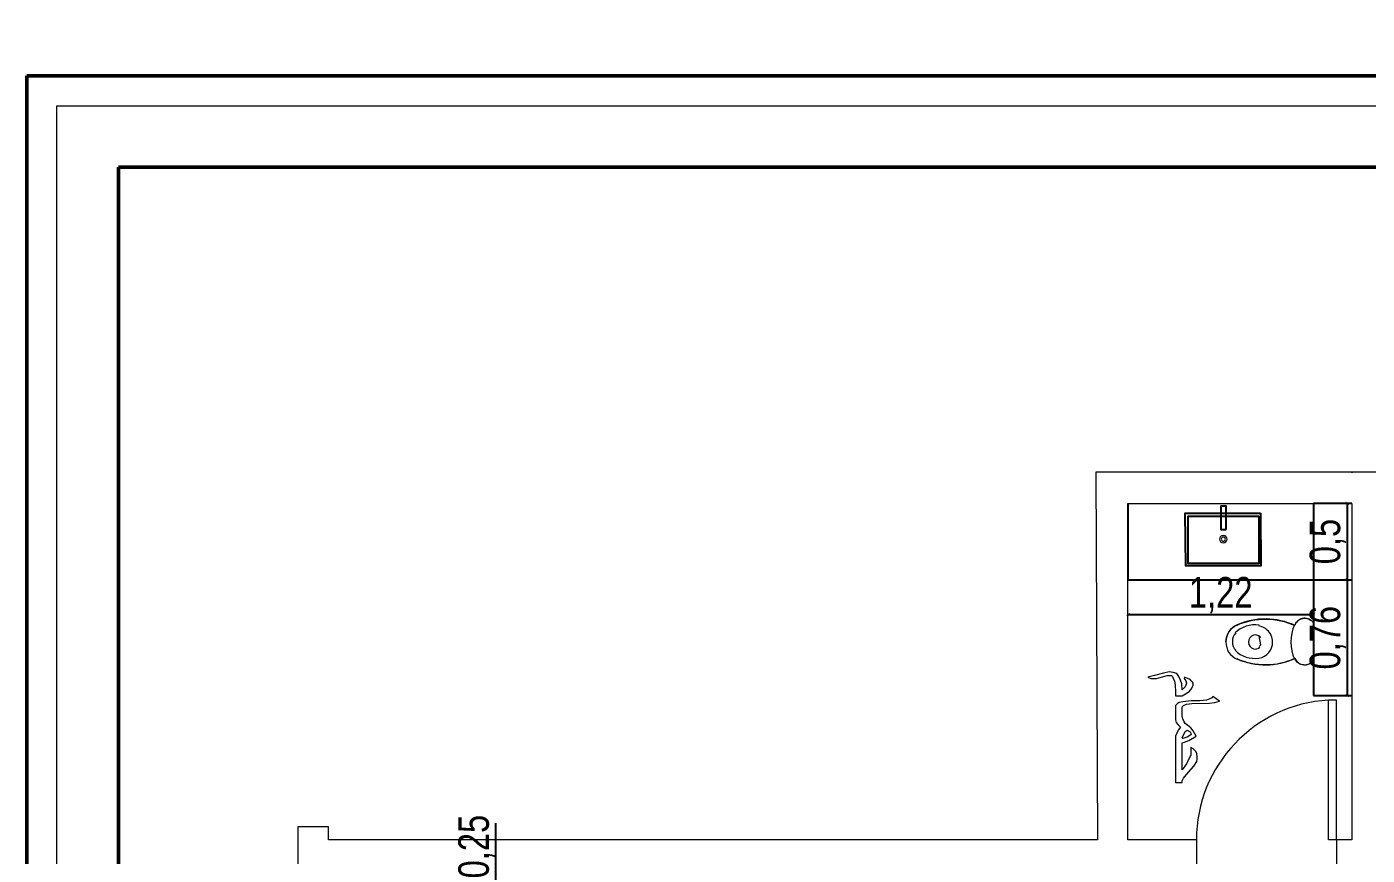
# Model space of a CAD drawing. Header units: inches. Extents: x -279 to 561, y -345 to 342.
# Drawn here: x -210.14 to -201.37, y -68.32 to -62.9 of the extents above; entities that cross this region are included whole.
import ezdxf

# ---------------------------------------------------------------- set-up
doc = ezdxf.new("R2010")
doc.units = ezdxf.units.IN
doc.header["$LTSCALE"] = 0.5
doc.header["$MEASUREMENT"] = 0
doc.layers.add('A-DOOR', color=31, linetype='Continuous', lineweight=18)
doc.layers.add('G-ANNO-HLIN', color=5, linetype='Continuous', lineweight=50)
for name, color, linetype in [('BATH', 252, 'Continuous'), ('CADER', 7, 'Continuous'), ('PDF2_A-DETL', 7, 'Continuous'), ('PDF2_P-SANR-FIXT', 7, 'Continuous'), ('PDF_A-WALL', 7, 'Continuous'), ('S-DIM', 7, 'Continuous'), ('WAL', 7, 'Continuous')]:
    doc.layers.add(name, color=color, linetype=linetype)
doc.styles.add('ROM', font='AGENCYR.TTF', dxfattribs={"width": 0.8})
doc.styles.get("Standard").update_dxf_attribs({"font": 'arial.ttf'})
doc.dimstyles.new('Copy(9) of ISO-25', dxfattribs={"dimtxt": 0.2, "dimasz": 0.02, "dimexe": 0.05, "dimexo": 0.05, "dimgap": 0.02, "dimtad": 1, "dimtxsty": 'ROM', "dimblk": 'ARCHTICK', "dimcen": 0.03, "dimse1": 1, "dimse2": 1, "dimclrd": 248, "dimclrt": 248, "dimadec": 0, "dimazin": 0, "dimtfac": 1, "dimtmove": 0, "dimatfit": 3, "dimldrblk": 'DOT', "dimfxl": 1, "dimarcsym": 0})
doc.dimstyles.get("Standard").update_dxf_attribs({"dimtxt": 0.18, "dimasz": 0.18, "dimexe": 0.18, "dimexo": 0.0625, "dimgap": 0.09, "dimtad": 0, "dimtih": 1, "dimtoh": 1, "dimzin": 0, "dimdsep": 46, "dimtxsty": 'Standard', "dimcen": 0.09, "dimadec": 0, "dimazin": 0, "dimtfac": 1, "dimtofl": 0, "dimtmove": 0, "dimatfit": 3, "dimfxl": 1, "dimtolj": 1, "dimtzin": 0, "dimarcsym": 0})

# ---------------------------------------------------------------- blocks, each defined once
blk = doc.blocks.new('M_Single-Flush - 0915 x 2032mm-373215-Level 1')
at = {"layer": 'A-DOOR', "lineweight": 18}
for p, q in [((406.5, 100), (406.5, 1015.3)), ((457.5, 1015.3), (406.5, 1015.3)), ((457.5, 100), (457.5, 1015.3)), ((457.5, 100), (406.5, 100))]:
    blk.add_line(p, q, dxfattribs=at)
at = {"layer": 'A-DOOR'}
blk.add_arc((457.5, 100), 916.7, 93.18929, 180, dxfattribs=at)
blk = doc.blocks.new('_ArchTick')
at = {"color": 0, "linetype": 'ByBlock', "const_width": 0.15}
blk.add_lwpolyline([(-0.5, -0.5), (0.5, 0.5)], dxfattribs=at)
blk = doc.blocks.new('*D54')
at = {"layer": 'Defpoints', "color": 0, "transparency": 16777216}
for p in [(-207.3894, -68.44), (-207.0729, -68.44), (-207.3894, -68.687)]:
    blk.add_point(p, dxfattribs=at)
at = {"layer": 'WAL', "color": 248, "lineweight": -2, "transparency": 16777216}
for p, q in [((-207.0729, -68.44), (-207.0729, -68.1118)), ((-207.0729, -68.687), (-207.0729, -68.44))]:
    blk.add_line(p, q, dxfattribs=at)
at = {"layer": 'WAL', "color": 248, "lineweight": -2, "transparency": 16777216, "xscale": 0.02, "yscale": 0.02, "zscale": 0.02}
for p, rotation in [((-207.0729, -68.44), 90), ((-207.0729, -68.687), 270)]:
    blk.add_blockref('_ArchTick', p, dxfattribs=dict(at, rotation=rotation))
at = {"layer": 'WAL', "color": 248, "transparency": 16777216, "insert": (-207.2, -68.2659), "char_height": 0.2, "attachment_point": 5, "rotation": 90, "style": 'ROM'}
blk.add_mtext('0,25', dxfattribs=at)
blk = doc.blocks.new('_DOT')
at = {"color": 0, "linetype": 'ByBlock'}
blk.add_line((-0.5, 0), (-1, 0), dxfattribs=at)
at = {"color": 0, "linetype": 'ByBlock', "const_width": 0.5}
blk.add_lwpolyline([(-0.25, 0, 1), (0.25, 0, 1)], format="xyb", close=True, dxfattribs=at)
blk = doc.blocks.new('rrrrrr')
at = {"layer": 'PDF2_P-SANR-FIXT', "lineweight": 18}
for points in [[(-123.8843, -146.3149, -0.214584), (-123.5057, -146.3176, 0.21441), (-123.8843, -146.3134, 0.294652), (-123.9576, -146.4248, -0.294652), (-123.8843, -146.3149)], [(-123.5039, -146.3116, -0.604481), (-123.3834, -146.302, 0.616087), (-123.5048, -146.3138)], [(-123.8972, -146.4802, 0.237716), (-123.7413, -146.5311, 0.368464), (-123.6515, -146.4259, 0.210543), (-123.6862, -146.3473, 0.146578), (-123.7413, -146.3207)], [(-123.7346, -146.3915, 0.278182), (-123.7773, -146.3815, 0.737458), (-123.7757, -146.4705, 0.278202), (-123.7346, -146.4604)], [(-123.3834, -146.5444, -0.604481), (-123.5057, -146.5343, -0.21441), (-123.8843, -146.5369, 0.214584), (-123.5048, -146.5326, 0.616087), (-123.3837, -146.5434), (-123.3892, -146.5434)]]:
    blk.add_lwpolyline(points, format="xyb", dxfattribs=at)
blk.add_lwpolyline([(-123.739, -146.456), (-123.7281, -146.445), (-123.739, -146.3849), (-123.7281, -146.3958)], dxfattribs=at)
for centre, radius, start, end in [((-123.8456, -146.415), 0.0683, 134.39563, 185.83602), ((-123.7691, -146.497), 0.1831, 80.90845, 134.39623), ((-123.2444, -146.4259), 0.2869, 156.87884, 203.12116), ((-123.8346, -146.4259), 0.123, 180.53253, 246.20334), ((-123.8346, -146.4259), 0.123, 180.53253, 246.20334), ((-123.8456, -146.4314), 0.0683, 174.16398, 225.60437)]:
    blk.add_arc(centre, radius, start, end, dxfattribs=at)
blk = doc.blocks.new('*D61')
at = {"layer": 'Defpoints', "color": 0, "transparency": 16777216}
for p in [(-201.5451, -66.0183), (-201.5451, -66.5183), (-201.499, -66.5183)]:
    blk.add_point(p, dxfattribs=at)
at = {"layer": 'WAL', "color": 248, "lineweight": -2, "transparency": 16777216}
blk.add_line((-201.499, -66.0183), (-201.499, -66.5183), dxfattribs=at)
at = {"layer": 'WAL', "color": 248, "lineweight": -2, "transparency": 16777216, "xscale": 0.02, "yscale": 0.02, "zscale": 0.02}
for p, rotation in [((-201.499, -66.0183), 90), ((-201.499, -66.5183), 270)]:
    blk.add_blockref('_ArchTick', p, dxfattribs=dict(at, rotation=rotation))
at = {"layer": 'WAL', "color": 248, "transparency": 16777216, "insert": (-201.6261, -66.2683), "char_height": 0.2, "attachment_point": 5, "rotation": 90, "style": 'ROM'}
blk.add_mtext('0,5', dxfattribs=at)
blk = doc.blocks.new('*D62')
at = {"layer": 'Defpoints', "color": 0, "transparency": 16777216}
for p in [(-201.5802, -66.5183), (-201.5451, -67.2773), (-201.499, -67.2773)]:
    blk.add_point(p, dxfattribs=at)
at = {"layer": 'WAL', "color": 248, "lineweight": -2, "transparency": 16777216}
blk.add_line((-201.499, -66.5183), (-201.499, -67.2773), dxfattribs=at)
at = {"layer": 'WAL', "color": 248, "lineweight": -2, "transparency": 16777216, "xscale": 0.02, "yscale": 0.02, "zscale": 0.02}
for p, rotation in [((-201.499, -66.5183), 90), ((-201.499, -67.2773), 270)]:
    blk.add_blockref('_ArchTick', p, dxfattribs=dict(at, rotation=rotation))
at = {"layer": 'WAL', "color": 248, "transparency": 16777216, "insert": (-201.6261, -66.8978), "char_height": 0.2, "attachment_point": 5, "rotation": 90, "style": 'ROM'}
blk.add_mtext('0,76', dxfattribs=at)
blk = doc.blocks.new('*D63')
at = {"layer": 'Defpoints', "color": 0, "transparency": 16777216}
for p in [(-202.9346, -66.5782), (-201.7194, -66.6519), (-201.7194, -66.7461)]:
    blk.add_point(p, dxfattribs=at)
at = {"layer": 'WAL', "color": 248, "lineweight": -2, "transparency": 16777216}
blk.add_line((-202.9346, -66.7461), (-201.7194, -66.7461), dxfattribs=at)
at = {"layer": 'WAL', "color": 248, "lineweight": -2, "transparency": 16777216, "xscale": 0.02, "yscale": 0.02, "zscale": 0.02, "rotation": 180}
blk.add_blockref('_ArchTick', (-202.9346, -66.7461), dxfattribs=at)
at = {"layer": 'WAL', "color": 248, "lineweight": -2, "transparency": 16777216, "xscale": 0.02, "yscale": 0.02, "zscale": 0.02}
blk.add_blockref('_ArchTick', (-201.7194, -66.7461), dxfattribs=at)
at = {"layer": 'WAL', "color": 248, "transparency": 16777216, "insert": (-202.327, -66.619), "char_height": 0.2, "attachment_point": 5, "style": 'ROM'}
blk.add_mtext('1,22', dxfattribs=at)
blk = doc.blocks.new('ewefr')
at = {"layer": 'PDF2_A-DETL', "lineweight": 9}
for points in [[(-122.709, -151.678), (-122.649, -151.678), (-122.605, -151.651), (-122.583, -151.635), (-122.567, -151.618), (-122.556, -151.596), (-122.55, -151.58), (-122.55, -151.563), (-122.556, -151.553), (-122.567, -151.542), (-122.578, -151.531), (-122.599, -151.52), (-122.627, -151.509), (-122.632, -151.52), (-122.616, -151.542), (-122.61, -151.563), (-122.616, -151.58), (-122.621, -151.596), (-122.649, -151.624), (-122.654, -151.569), (-122.665, -151.536), (-122.681, -151.503), (-122.698, -151.476), (-122.731, -151.465), (-122.769, -151.46), (-122.818, -151.471), (-122.9, -151.492), (-122.96, -151.509), (-122.933, -151.52), (-122.905, -151.52), (-122.884, -151.52), (-122.862, -151.514), (-122.807, -151.498), (-122.785, -151.492), (-122.758, -151.492), (-122.747, -151.492), (-122.736, -151.503), (-122.731, -151.52), (-122.72, -151.542), (-122.714, -151.585), (-122.709, -151.64)], [(-122.709, -152.465), (-122.649, -152.465), (-122.649, -152.449), (-122.638, -152.427), (-122.61, -152.394), (-122.545, -152.318), (-122.517, -152.274), (-122.512, -152.252), (-122.512, -152.236), (-122.517, -152.203), (-122.523, -152.187), (-122.534, -152.176), (-122.55, -152.159), (-122.572, -152.148), (-122.572, -152.187), (-122.572, -152.214), (-122.583, -152.241), (-122.594, -152.263), (-122.61, -152.296), (-122.649, -152.351), (-122.649, -152.105), (-122.627, -152.099), (-122.588, -152.083), (-122.523, -152.044), (-122.534, -152.023), (-122.55, -151.995), (-122.572, -151.968), (-122.599, -151.946), (-122.621, -151.93), (-122.632, -151.913), (-122.643, -151.886), (-122.649, -151.859), (-122.649, -151.831), (-122.649, -151.809), (-122.649, -151.788), (-122.649, -151.777), (-122.638, -151.766), (-122.61, -151.755), (-122.561, -151.749), (-122.403, -151.744), (-122.353, -151.738), (-122.31, -151.727), (-122.37, -151.684), (-122.381, -151.695), (-122.397, -151.706), (-122.43, -151.716), (-122.49, -151.722), (-122.567, -151.722), (-122.643, -151.733), (-122.676, -151.738), (-122.692, -151.749), (-122.709, -151.766), (-122.709, -151.788), (-122.709, -151.809), (-122.709, -151.831), (-122.709, -151.864), (-122.709, -151.897), (-122.703, -151.919), (-122.687, -151.941), (-122.665, -151.962), (-122.687, -151.99), (-122.698, -152.017), (-122.709, -152.044), (-122.709, -152.066), (-122.709, -152.083), (-122.709, -152.105)], [(-122.643, -152.066), (-122.649, -152.061), (-122.643, -152.044), (-122.632, -152.023), (-122.621, -152.001), (-122.605, -151.99), (-122.578, -152.006), (-122.572, -152.017), (-122.567, -152.028), (-122.599, -152.05)]]:
    blk.add_lwpolyline(points, close=True, dxfattribs=at)
blk = doc.blocks.new('*D1071')
at = {"color": 0, "linetype": 'ByBlock', "lineweight": -2, "transparency": 16777216}
for p, q in [((558.6522, 342.2788), (558.6522, 342.4729)), ((560.6522, 342.2788), (560.6522, 342.4729)), ((558.8322, 342.2929), (559.1722, 342.2929)), ((560.4722, 342.2929), (560.1322, 342.2929))]:
    blk.add_line(p, q, dxfattribs=at)
at = {"color": 0, "linetype": 'ByBlock', "transparency": 16777216}
for points in [[(558.8322, 342.3229), (558.8322, 342.2629), (558.6522, 342.2929)], [(560.4722, 342.3229), (560.4722, 342.2629), (560.6522, 342.2929)]]:
    blk.add_solid(points, dxfattribs=at)
at = {"layer": 'Defpoints', "color": 0, "linetype": 'ByBlock', "transparency": 16777216}
for p in [(560.6522, 342.2929), (558.6522, 342.2163), (560.6522, 342.2163)]:
    blk.add_point(p, dxfattribs=at)
at = {"layer": 'Defpoints', "color": 0, "ltscale": 0.5, "transparency": 16777216}
for p in [(-209.5, -305.36), (-209.5, -305.81), (-209.5, -305.81)]:
    blk.add_point(p, dxfattribs=at)
at = {"layer": 'S-DIM', "color": 0, "lineweight": -2, "ltscale": 0.5, "transparency": 16777216}
for p, q in [((-209.5, -305.18), (-209.5, -305)), ((-209.5625, -305.36), (-209.68, -305.36)), ((-209.5625, -305.81), (-209.68, -305.81)), ((-209.5, -305.99), (-209.5, -306.17))]:
    blk.add_line(p, q, dxfattribs=at)
at = {"layer": 'S-DIM', "color": 0, "ltscale": 0.5, "transparency": 16777216}
for points in [[(-209.53, -305.18), (-209.47, -305.18), (-209.5, -305.36)], [(-209.53, -305.99), (-209.47, -305.99), (-209.5, -305.81)]]:
    blk.add_solid(points, dxfattribs=at)
at = {"color": 0, "linetype": 'ByBlock', "transparency": 16777216, "insert": (559.6522, 342.2929), "char_height": 0.18, "attachment_point": 5}
blk.add_mtext('\\A1;2.0000', dxfattribs=at)
at = {"layer": 'S-DIM', "color": 0, "ltscale": 0.5, "transparency": 16777216, "insert": (-209.5, -305.585), "char_height": 0.18, "attachment_point": 5}
blk.add_mtext('\\A1;0.45', dxfattribs=at)

msp = doc.modelspace()

# ---------------------------------------------------------------- linework, layer by layer
for p, q in [((-202.9346, -66.0183), (-202.9346, -66.5183)), ((-201.4694, -66.0183), (-201.7194, -66.0183)), ((-201.7194, -66.0183), (-201.7194, -67.2773)), ((-202.9346, -66.5183), (-201.4694, -66.5183)), ((-201.7194, -67.2773), (-201.4694, -67.2773))]:
    msp.add_line(p, q)
for points in [[(-202.0675, -66.0821), (-202.0634, -66.4268), (-202.5549, -66.4268), (-202.559, -66.0821)], [(-202.0784, -66.102), (-202.0784, -66.4118), (-202.5399, -66.4118), (-202.5399, -66.102)]]:
    msp.add_lwpolyline(points, close=True)
at = {"layer": 'BATH', "color": 37, "ltscale": 0.025}
msp.add_lwpolyline([(-202.2918, -66.1897), (-202.2918, -66.0376), (-202.3271, -66.0376), (-202.3271, -66.1897)], close=True, dxfattribs=at)
at = {"layer": 'CADER', "lineweight": 18}
for points in [[(-210.1438, -63.2183), (-184.4411, -63.2183), (-184.4411, -80.3172), (-210.1438, -80.3172)], [(-209.9481, -63.414), (-184.6369, -63.414), (-184.6369, -80.1215), (-209.9481, -80.1215)]]:
    msp.add_lwpolyline(points, close=True, dxfattribs=at)
at = {"layer": 'G-ANNO-HLIN', "color": 0}
for points in [[(-210.1438, -63.2183), (-184.4411, -63.2183), (-184.4411, -80.3172), (-210.1438, -80.3172)], [(-209.5444, -63.8176), (-185.0405, -63.8176), (-185.0405, -79.7179), (-209.5444, -79.7179)]]:
    msp.add_lwpolyline(points, close=True, dxfattribs=at)
at = {"layer": 'PDF2_P-SANR-FIXT', "lineweight": 18}
for points in [[(-202.3101, -66.2773, 1), (-202.3101, -66.2281, 1)], [(-202.3101, -66.239, 0.999999), (-202.3101, -66.2664, 0.999999)]]:
    msp.add_lwpolyline(points, format="xyb", close=True, dxfattribs=at)
at = {"layer": 'PDF_A-WALL', "lineweight": 9}
for p, q in [((-201.2694, -65.815), (-203.1455, -65.815)), ((-203.1455, -65.815), (-203.1346, -68.2222)), ((-201.4694, -65.815), (-201.4694, -65.8183)), ((-202.9346, -66.0183), (-201.4694, -66.0183)), ((-202.9346, -68.2222), (-202.9346, -66.0183)), ((-201.4694, -66.0183), (-201.4694, -68.2222)), ((-208.3694, -68.1375), (-208.3694, -72.6143)), ((-208.1694, -68.1375), (-208.3694, -68.1375)), ((-208.1694, -68.2222), (-208.1694, -68.1375)), ((-203.1346, -68.2222), (-208.1694, -68.2222)), ((-202.4844, -68.2222), (-202.9346, -68.2222)), ((-202.4844, -68.4222), (-202.4844, -68.2222)), ((-201.4694, -68.2222), (-201.5694, -68.2222)), ((-201.5694, -68.2222), (-201.5694, -68.4222))]:
    msp.add_line(p, q, dxfattribs=at)

# ---------------------------------------------------------------- block references
msp.add_blockref('rrrrrr', (-78.3357, 79.4997))
at = {"xscale": 0.72091358921907, "yscale": 0.72091358921907, "zscale": 0.72091358921907}
msp.add_blockref('ewefr', (-114.1596, 42.0681), dxfattribs=at)
at = {"layer": 'PDF_A-WALL', "lineweight": 9, "xscale": 0.001000000000005968, "yscale": 0.001000000000005968, "zscale": 0.001000000000005968}
msp.add_blockref('M_Single-Flush - 0915 x 2032mm-373215-Level 1', (-202.0269, -68.3222), dxfattribs=at)

# ---------------------------------------------------------------- dimensions: what is measured, and where the dimension line sits
at = {"layer": 'S-DIM', "ltscale": 0.5}
dim = msp.add_linear_dim(base=(-209.5, -305.81), p1=(-209.5, -305.36), p2=(-209.5, -305.81), angle=90, dimstyle='Standard', dxfattribs=at)
dim.commit()
dim.dimension.update_dxf_attribs({"geometry": '*D1071', "text_midpoint": (-209.5, -305.585)})
at = {"layer": 'WAL'}
for base, p1, p2, angle, picture, middle in [((-201.499, -66.5183), (-201.5451, -66.0183), (-201.5451, -66.5183), 90, '*D61', (-201.6261, -66.2683)), ((-201.499, -67.2773), (-201.5802, -66.5183), (-201.5451, -67.2773), 90, '*D62', (-201.6261, -66.8978)), ((-207.0729, -68.44), (-207.3894, -68.687), (-207.3894, -68.44), 270, '*D54', (-207.2, -68.2659))]:
    dim = msp.add_linear_dim(base=base, p1=p1, p2=p2, angle=angle, dimstyle='Copy(9) of ISO-25', dxfattribs=at)
    dim.commit()
    dim.dimension.update_dxf_attribs({"geometry": picture, "text_midpoint": middle})
dim = msp.add_linear_dim(base=(-201.7194, -66.7461), p1=(-202.9346, -66.5782), p2=(-201.7194, -66.6519), dimstyle='Copy(9) of ISO-25', dxfattribs=at)
dim.commit()
dim.dimension.update_dxf_attribs({"geometry": '*D63', "text_midpoint": (-202.327, -66.619)})

doc.saveas('drawing.dxf')
